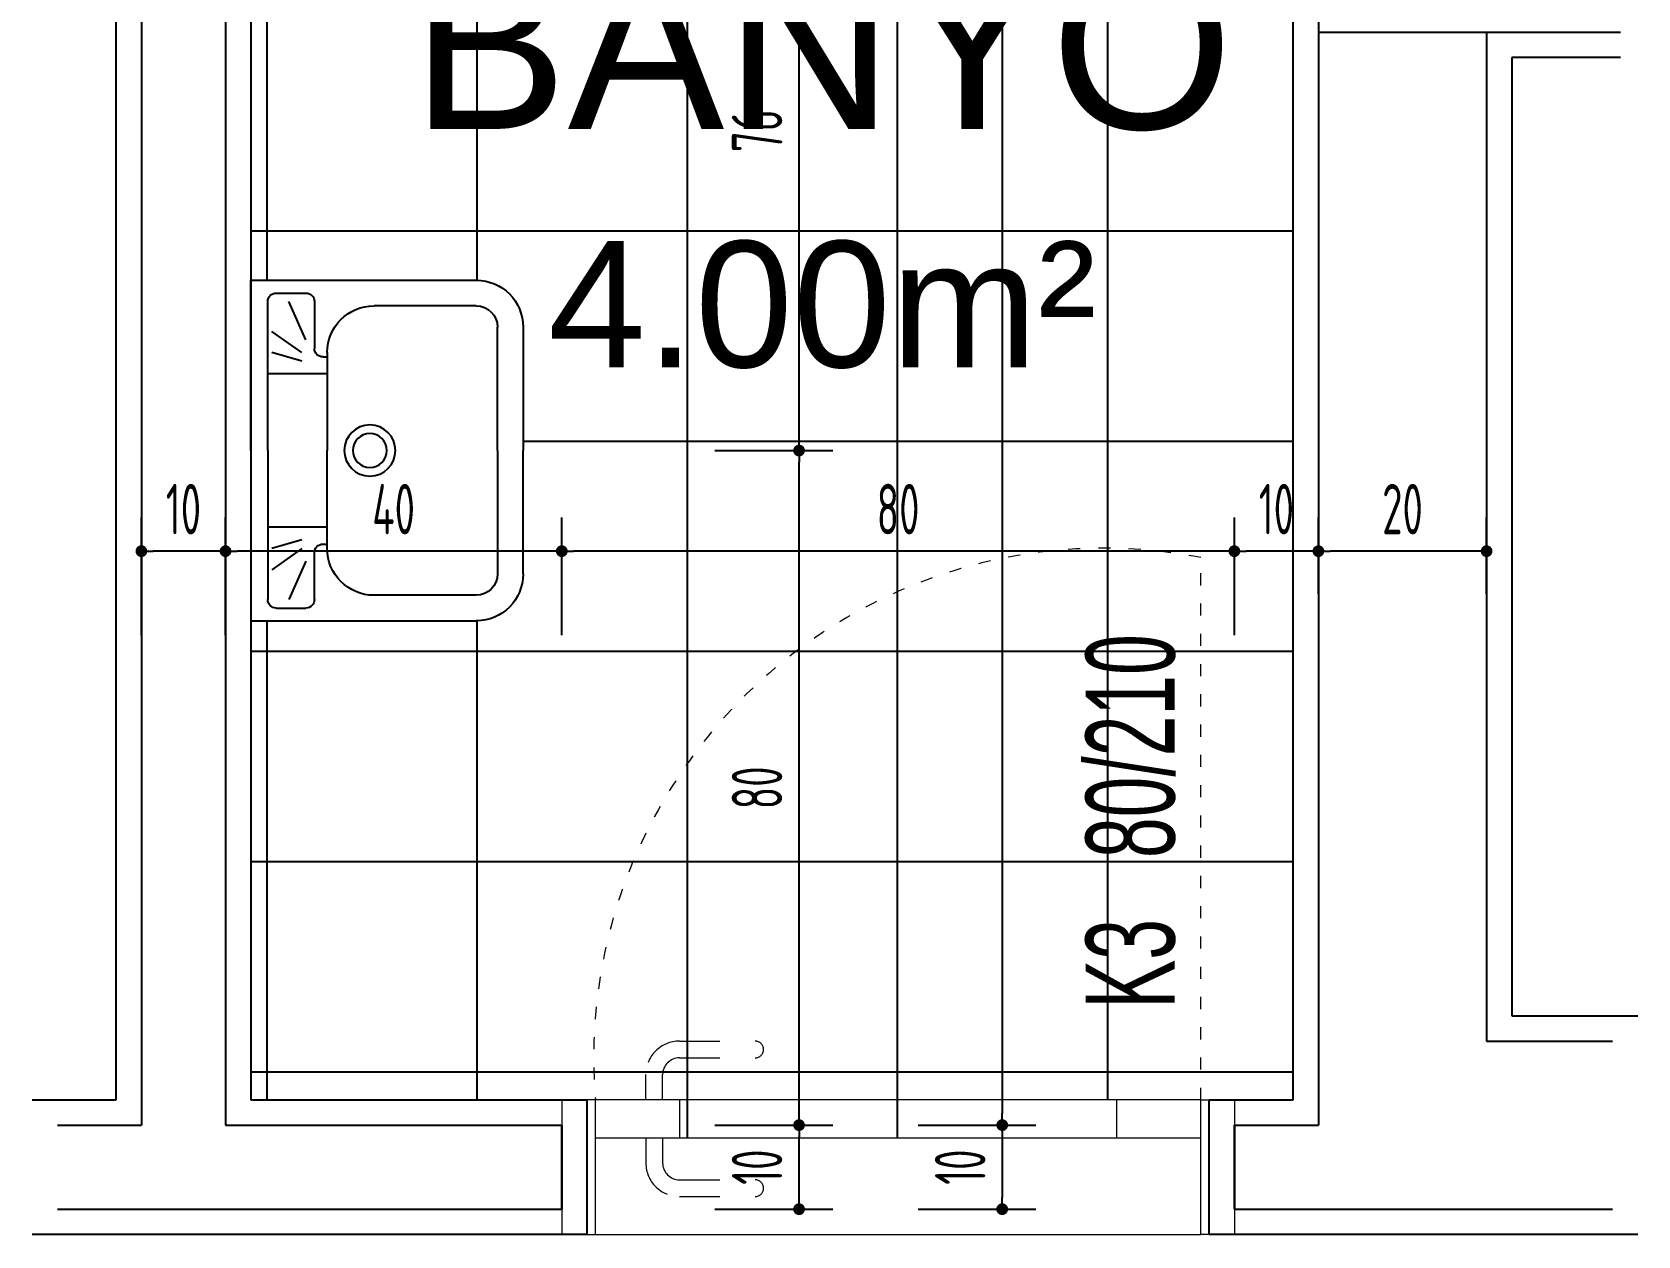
# Model space of a CAD drawing. Extents: x 41749 to 92598, y -24291 to 29432.
# Drawn here: x 89355.7 to 89833.2, y -22728.1 to -22370.2 of the extents above; entities that cross this region are included whole.
import ezdxf

# ---------------------------------------------------------------- set-up
doc = ezdxf.new("R2010")
doc.units = 0
doc.header["$MEASUREMENT"] = 0
doc.header["$PDMODE"] = 3
doc.linetypes.add('ACAD_ISO03W100', pattern=[30, 12, -18])
doc.layers.get('0').update_dxf_attribs({"linetype": 'CONTINUOUS'})
doc.layers.get('Defpoints').update_dxf_attribs({"linetype": 'CONTINUOUS'})
for name, color, linetype in [('DUVAR', 6, 'CONTINUOUS'), ('İÇ ÖLÇÜ', 95, 'CONTINUOUS'), ('KOLON', 5, 'CONTINUOUS'), ('MAHAL', 21, 'CONTINUOUS'), ('SIVA', 7, 'CONTINUOUS'), ('tar', 12, 'CONTINUOUS'), ('tefriş', 12, 'CONTINUOUS'), ('YAZI', 7, 'CONTINUOUS')]:
    doc.layers.add(name, color=color, linetype=linetype)
for name, color, linetype, lineweight in [('KAPI-ACILIM1', 13, 'ACAD_ISO03W100', 20), ('KAPI-ACILIM11', 13, 'ACAD_ISO03W100', 20), ('KAPI-GOR', 153, 'CONTINUOUS', 15), ('KAPI-KASA', 34, 'CONTINUOUS', 20)]:
    doc.layers.add(name, color=color, linetype=linetype, lineweight=lineweight)
doc.styles.add('mahal', font='arial.ttf', dxfattribs={"height": 70})
doc.styles.add('OLCU', font='isocpeur.ttf', dxfattribs={"width": 0.59})
doc.dimstyles.new('OLCU3', dxfattribs={"dimscale": 0.5, "dimtxt": 30, "dimasz": 7, "dimexe": 20, "dimexo": 0, "dimgap": 10, "dimtad": 1, "dimdec": 4, "dimrnd": 0.5, "dimdsep": 46, "dimtxsty": 'OLCU', "dimblk1": 'DOT', "dimblk2": 'DOT', "dimsah": 1, "dimcen": 0.09, "dimclrt": 4, "dimadec": 0, "dimazin": 0, "dimtfac": 1, "dimtdec": 4, "dimtix": 1, "dimtmove": 2, "dimatfit": 3, "dimfxl": 0, "dimtolj": 1, "dimtzin": 0, "dimarcsym": 0})

# ---------------------------------------------------------------- blocks, each defined once
blk = doc.blocks.new('lav1')
at = {"layer": 'tefriş', "linetype": 'Continuous'}
for p, q in [((135822.88, 93902.3), (135822.88, 93869.18)), ((135847.88, 93902.3), (135822.88, 93902.3)), ((135847.88, 93902.3), (135872.88, 93902.3)), ((135872.88, 93902.3), (135872.88, 93869.18)), ((135847.88, 93899.8), (135826.01, 93899.8)), ((135833.51, 93894.8), (135830.38, 93899.18)), ((135834.76, 93894.8), (135833.51, 93899.18)), ((135836.63, 93891.05), (135836.63, 93899.8)), ((135847.88, 93899.8), (135869.76, 93899.8)), ((135859.13, 93891.05), (135859.13, 93899.8)), ((135861.01, 93894.8), (135862.26, 93899.18)), ((135862.26, 93894.8), (135865.38, 93899.18)), ((135824.76, 93898.55), (135824.76, 93894.18)), ((135831.63, 93894.18), (135826.01, 93896.68)), ((135864.13, 93894.18), (135869.76, 93896.68)), ((135871.01, 93898.55), (135871.01, 93894.18)), ((135826.01, 93892.93), (135832.88, 93892.93)), ((135869.76, 93892.93), (135862.88, 93892.93)), ((135833.51, 93891.05), (135847.88, 93891.05)), ((135834.13, 93891.68), (135834.13, 93891.05)), ((135862.26, 93891.05), (135847.88, 93891.05)), ((135861.63, 93891.68), (135861.63, 93891.05)), ((135826.63, 93869.18), (135826.63, 93884.18)), ((135869.13, 93869.18), (135869.13, 93884.18)), ((135847.88, 93866.05), (135829.76, 93866.05)), ((135847.88, 93866.05), (135866.01, 93866.05)), ((135829.76, 93862.3), (135847.88, 93862.3)), ((135866.01, 93862.3), (135847.88, 93862.3))]:
    blk.add_line(p, q, dxfattribs=at)
for radius in [3.75, 2.5]:
    blk.add_circle((135847.88, 93884.8), radius, dxfattribs=at)
for centre, radius, start, end in [((135826.01, 93898.55), 1.25, 90, 180), ((135869.76, 93898.55), 1.25, 0, 90), ((135826.01, 93894.18), 1.25, 180, 270), ((135832.88, 93891.68), 1.25, 0, 90), ((135862.88, 93891.68), 1.25, 90, 180), ((135869.76, 93894.18), 1.25, 270, 0), ((135833.51, 93884.18), 6.88, 90, 180), ((135862.26, 93884.18), 6.88, 0, 90), ((135829.76, 93869.18), 6.88, 180, 270), ((135829.76, 93869.18), 3.12, 180, 270), ((135866.01, 93869.18), 6.88, 270, 0), ((135866.01, 93869.18), 3.12, 270, 0)]:
    blk.add_arc(centre, radius, start, end, dxfattribs=at)
blk = doc.blocks.new('DOT')
at = {"color": 0, "linetype": 'ByBlock'}
blk.add_line((-0.5, 0), (-1, 0), dxfattribs=at)
at = {"color": 0, "linetype": 'ByBlock', "const_width": 0.5}
blk.add_lwpolyline([(-0.25, 0, 1), (0.25, 0, 1)], format="xyb", close=True, dxfattribs=at)
blk = doc.blocks.new('*D2650')
at = {"layer": 'Defpoints', "color": 0, "transparency": 16777216}
for p in [(89738.16, -22524.51), (89738.16, -22537.18), (89788.16, -22537.18)]:
    blk.add_point(p, dxfattribs=at)
at = {"layer": 'İÇ ÖLÇÜ', "color": 0, "lineweight": -2, "transparency": 16777216}
for p, q in [((89738.16, -22537.18), (89738.16, -22514.51)), ((89788.16, -22537.18), (89788.16, -22514.51)), ((89784.66, -22524.51), (89741.66, -22524.51))]:
    blk.add_line(p, q, dxfattribs=at)
at = {"layer": 'İÇ ÖLÇÜ', "color": 0, "lineweight": -2, "transparency": 16777216, "xscale": 3.5, "yscale": 3.5, "zscale": 3.5, "rotation": 180}
blk.add_blockref('DOT', (89738.16, -22524.51), dxfattribs=at)
at = {"layer": 'İÇ ÖLÇÜ', "color": 0, "lineweight": -2, "transparency": 16777216, "xscale": 3.5, "yscale": 3.5, "zscale": 3.5}
blk.add_blockref('DOT', (89788.16, -22524.51), dxfattribs=at)
at = {"layer": 'İÇ ÖLÇÜ', "color": 4, "transparency": 16777216, "insert": (89763.16, -22512.01), "char_height": 15, "attachment_point": 5, "style": 'OLCU'}
blk.add_mtext('\\A1;20', dxfattribs=at)
blk = doc.blocks.new('*D2651')
at = {"layer": 'Defpoints', "color": 0, "transparency": 16777216}
for p in [(89713.16, -22524.51), (89738.16, -22537.18), (89713.16, -22720.17)]:
    blk.add_point(p, dxfattribs=at)
at = {"layer": 'İÇ ÖLÇÜ', "color": 0, "lineweight": -2, "transparency": 16777216}
for p, q in [((89713.16, -22549.51), (89713.16, -22514.51)), ((89738.16, -22537.18), (89738.16, -22514.51)), ((89734.66, -22524.51), (89716.66, -22524.51))]:
    blk.add_line(p, q, dxfattribs=at)
at = {"layer": 'İÇ ÖLÇÜ', "color": 0, "lineweight": -2, "transparency": 16777216, "xscale": 3.5, "yscale": 3.5, "zscale": 3.5, "rotation": 180}
blk.add_blockref('DOT', (89713.16, -22524.51), dxfattribs=at)
at = {"layer": 'İÇ ÖLÇÜ', "color": 0, "lineweight": -2, "transparency": 16777216, "xscale": 3.5, "yscale": 3.5, "zscale": 3.5}
blk.add_blockref('DOT', (89738.16, -22524.51), dxfattribs=at)
at = {"layer": 'İÇ ÖLÇÜ', "color": 4, "transparency": 16777216, "insert": (89725.66, -22512.01), "char_height": 15, "attachment_point": 5, "style": 'OLCU'}
blk.add_mtext('\\A1;10', dxfattribs=at)
blk = doc.blocks.new('*D2652')
at = {"layer": 'Defpoints', "color": 0, "transparency": 16777216}
for p in [(89513.16, -22524.51), (89513.16, -22707.67), (89713.16, -22720.17)]:
    blk.add_point(p, dxfattribs=at)
at = {"layer": 'İÇ ÖLÇÜ', "color": 0, "lineweight": -2, "transparency": 16777216}
for p, q in [((89513.16, -22549.51), (89513.16, -22514.51)), ((89713.16, -22549.51), (89713.16, -22514.51)), ((89709.66, -22524.51), (89516.66, -22524.51))]:
    blk.add_line(p, q, dxfattribs=at)
at = {"layer": 'İÇ ÖLÇÜ', "color": 0, "lineweight": -2, "transparency": 16777216, "xscale": 3.5, "yscale": 3.5, "zscale": 3.5, "rotation": 180}
blk.add_blockref('DOT', (89513.16, -22524.51), dxfattribs=at)
at = {"layer": 'İÇ ÖLÇÜ', "color": 0, "lineweight": -2, "transparency": 16777216, "xscale": 3.5, "yscale": 3.5, "zscale": 3.5}
blk.add_blockref('DOT', (89713.16, -22524.51), dxfattribs=at)
at = {"layer": 'İÇ ÖLÇÜ', "color": 4, "transparency": 16777216, "insert": (89613.16, -22512.01), "char_height": 15, "attachment_point": 5, "style": 'OLCU'}
blk.add_mtext('\\A1;80', dxfattribs=at)
blk = doc.blocks.new('*D2653')
at = {"layer": 'Defpoints', "color": 0, "transparency": 16777216}
for p in [(89413.16, -22524.51), (89413.16, -22667.66), (89513.16, -22707.67)]:
    blk.add_point(p, dxfattribs=at)
at = {"layer": 'İÇ ÖLÇÜ', "color": 0, "lineweight": -2, "transparency": 16777216}
for p, q in [((89413.16, -22549.51), (89413.16, -22514.51)), ((89513.16, -22549.51), (89513.16, -22514.51)), ((89509.66, -22524.51), (89416.66, -22524.51))]:
    blk.add_line(p, q, dxfattribs=at)
at = {"layer": 'İÇ ÖLÇÜ', "color": 0, "lineweight": -2, "transparency": 16777216, "xscale": 3.5, "yscale": 3.5, "zscale": 3.5, "rotation": 180}
blk.add_blockref('DOT', (89413.16, -22524.51), dxfattribs=at)
at = {"layer": 'İÇ ÖLÇÜ', "color": 0, "lineweight": -2, "transparency": 16777216, "xscale": 3.5, "yscale": 3.5, "zscale": 3.5}
blk.add_blockref('DOT', (89513.16, -22524.51), dxfattribs=at)
at = {"layer": 'İÇ ÖLÇÜ', "color": 4, "transparency": 16777216, "insert": (89463.16, -22512.01), "char_height": 15, "attachment_point": 5, "style": 'OLCU'}
blk.add_mtext('\\A1;40', dxfattribs=at)
blk = doc.blocks.new('*D2654')
at = {"layer": 'Defpoints', "color": 0, "transparency": 16777216}
for p in [(89388.16, -22524.51), (89388.16, -22667.66), (89413.16, -22667.66)]:
    blk.add_point(p, dxfattribs=at)
at = {"layer": 'İÇ ÖLÇÜ', "color": 0, "lineweight": -2, "transparency": 16777216}
for p, q in [((89388.16, -22549.51), (89388.16, -22514.51)), ((89413.16, -22549.51), (89413.16, -22514.51)), ((89409.66, -22524.51), (89391.66, -22524.51))]:
    blk.add_line(p, q, dxfattribs=at)
at = {"layer": 'İÇ ÖLÇÜ', "color": 0, "lineweight": -2, "transparency": 16777216, "xscale": 3.5, "yscale": 3.5, "zscale": 3.5, "rotation": 180}
blk.add_blockref('DOT', (89388.16, -22524.51), dxfattribs=at)
at = {"layer": 'İÇ ÖLÇÜ', "color": 0, "lineweight": -2, "transparency": 16777216, "xscale": 3.5, "yscale": 3.5, "zscale": 3.5}
blk.add_blockref('DOT', (89413.16, -22524.51), dxfattribs=at)
at = {"layer": 'İÇ ÖLÇÜ', "color": 4, "transparency": 16777216, "insert": (89400.66, -22512.01), "char_height": 15, "attachment_point": 5, "style": 'OLCU'}
blk.add_mtext('\\A1;10', dxfattribs=at)
blk = doc.blocks.new('*D2665')
at = {"layer": 'Defpoints', "color": 0, "transparency": 16777216}
for p in [(89707.6, -21920.17), (89485.77, -22695.17), (89644.13, -22695.17)]:
    blk.add_point(p, dxfattribs=at)
at = {"layer": 'İÇ ÖLÇÜ', "color": 0, "lineweight": -2, "transparency": 16777216}
for p, q in [((89669.13, -21920.17), (89634.13, -21920.17)), ((89644.13, -21923.67), (89644.13, -22691.67)), ((89619.13, -22695.17), (89654.13, -22695.17))]:
    blk.add_line(p, q, dxfattribs=at)
at = {"layer": 'İÇ ÖLÇÜ', "color": 0, "lineweight": -2, "transparency": 16777216, "xscale": 3.5, "yscale": 3.5, "zscale": 3.5}
for p, rotation in [((89644.13, -21920.17), 90), ((89644.13, -22695.17), 270)]:
    blk.add_blockref('DOT', p, dxfattribs=dict(at, rotation=rotation))
at = {"layer": 'İÇ ÖLÇÜ', "color": 4, "transparency": 16777216, "insert": (89631.63, -22307.67), "char_height": 15, "attachment_point": 5, "rotation": 90, "style": 'OLCU'}
blk.add_mtext('\\A1;310', dxfattribs=at)
blk = doc.blocks.new('*D2666')
at = {"layer": 'Defpoints', "color": 0, "transparency": 16777216}
for p in [(89485.77, -22695.17), (89485.77, -22720.17), (89644.13, -22720.17)]:
    blk.add_point(p, dxfattribs=at)
at = {"layer": 'İÇ ÖLÇÜ', "color": 0, "lineweight": -2, "transparency": 16777216}
for p, q in [((89619.13, -22695.17), (89654.13, -22695.17)), ((89644.13, -22698.67), (89644.13, -22716.67)), ((89619.13, -22720.17), (89654.13, -22720.17))]:
    blk.add_line(p, q, dxfattribs=at)
at = {"layer": 'İÇ ÖLÇÜ', "color": 0, "lineweight": -2, "transparency": 16777216, "xscale": 3.5, "yscale": 3.5, "zscale": 3.5}
for p, rotation in [((89644.13, -22695.17), 90), ((89644.13, -22720.17), 270)]:
    blk.add_blockref('DOT', p, dxfattribs=dict(at, rotation=rotation))
at = {"layer": 'İÇ ÖLÇÜ', "color": 4, "transparency": 16777216, "insert": (89631.63, -22707.67), "char_height": 15, "attachment_point": 5, "rotation": 90, "style": 'OLCU'}
blk.add_mtext('\\A1;10', dxfattribs=at)
blk = doc.blocks.new('*D2695')
at = {"layer": 'Defpoints', "color": 0, "transparency": 16777216}
for p in [(89493.99, -22695.17), (89583.72, -22695.17), (89493.99, -22720.17)]:
    blk.add_point(p, dxfattribs=at)
at = {"layer": 'İÇ ÖLÇÜ', "color": 0, "lineweight": -2, "transparency": 16777216}
for p, q in [((89558.72, -22695.17), (89593.72, -22695.17)), ((89583.72, -22716.67), (89583.72, -22698.67)), ((89558.72, -22720.17), (89593.72, -22720.17))]:
    blk.add_line(p, q, dxfattribs=at)
at = {"layer": 'İÇ ÖLÇÜ', "color": 0, "lineweight": -2, "transparency": 16777216, "xscale": 3.5, "yscale": 3.5, "zscale": 3.5}
for p, rotation in [((89583.72, -22695.17), 90), ((89583.72, -22720.17), 270)]:
    blk.add_blockref('DOT', p, dxfattribs=dict(at, rotation=rotation))
at = {"layer": 'İÇ ÖLÇÜ', "color": 4, "transparency": 16777216, "insert": (89571.22, -22707.67), "char_height": 15, "attachment_point": 5, "rotation": 90, "style": 'OLCU'}
blk.add_mtext('\\A1;10', dxfattribs=at)
blk = doc.blocks.new('*D2696')
at = {"layer": 'Defpoints', "color": 0, "transparency": 16777216}
for p in [(89456.09, -22494.59), (89583.72, -22494.59), (89493.99, -22695.17)]:
    blk.add_point(p, dxfattribs=at)
at = {"layer": 'İÇ ÖLÇÜ', "color": 0, "lineweight": -2, "transparency": 16777216}
for p, q in [((89558.72, -22494.59), (89593.72, -22494.59)), ((89583.72, -22691.67), (89583.72, -22498.09)), ((89558.72, -22695.17), (89593.72, -22695.17))]:
    blk.add_line(p, q, dxfattribs=at)
at = {"layer": 'İÇ ÖLÇÜ', "color": 0, "lineweight": -2, "transparency": 16777216, "xscale": 3.5, "yscale": 3.5, "zscale": 3.5}
for p, rotation in [((89583.72, -22494.59), 90), ((89583.72, -22695.17), 270)]:
    blk.add_blockref('DOT', p, dxfattribs=dict(at, rotation=rotation))
at = {"layer": 'İÇ ÖLÇÜ', "color": 4, "transparency": 16777216, "insert": (89571.22, -22594.88), "char_height": 15, "attachment_point": 5, "rotation": 90, "style": 'OLCU'}
blk.add_mtext('\\A1;80', dxfattribs=at)
blk = doc.blocks.new('*D2697')
at = {"layer": 'Defpoints', "color": 0, "transparency": 16777216}
for p in [(89446.98, -22304.47), (89583.72, -22304.47), (89456.09, -22494.59)]:
    blk.add_point(p, dxfattribs=at)
at = {"layer": 'İÇ ÖLÇÜ', "color": 0, "lineweight": -2, "transparency": 16777216}
for p, q in [((89558.72, -22304.47), (89593.72, -22304.47)), ((89583.72, -22491.09), (89583.72, -22307.97)), ((89558.72, -22494.59), (89593.72, -22494.59))]:
    blk.add_line(p, q, dxfattribs=at)
at = {"layer": 'İÇ ÖLÇÜ', "color": 0, "lineweight": -2, "transparency": 16777216, "xscale": 3.5, "yscale": 3.5, "zscale": 3.5}
for p, rotation in [((89583.72, -22304.47), 90), ((89583.72, -22494.59), 270)]:
    blk.add_blockref('DOT', p, dxfattribs=dict(at, rotation=rotation))
at = {"layer": 'İÇ ÖLÇÜ', "color": 4, "transparency": 16777216, "insert": (89571.22, -22399.53), "char_height": 15, "attachment_point": 5, "rotation": 90, "style": 'OLCU'}
blk.add_mtext('\\A1;76', dxfattribs=at)

msp = doc.modelspace()

# ---------------------------------------------------------------- hatches: boundary and pattern name
at = {"layer": 'tar'}
h = msp.add_hatch(dxfattribs=at)
h.set_pattern_fill('ANSI37', color=256, scale=500, angle=45, style=0)
h.set_pattern_definition([(90, (-51012, 33883.18), (-62.5, 1e-14), []), (180, (-51012, 33883.18), (-1e-14, -62.5), [])])
edge = h.paths.add_edge_path()
edge.add_arc((89670.82161, -21940.16953), 12.5, 145.9814005, 180, ccw=False)
edge.add_line((89660.46091, -21933.17626), (89660.46091, -21927.66953))
edge.add_line((89660.46091, -21927.66953), (89598.18792, -21927.66953))
edge.add_ellipse((89597.28082, -21931.04453), major_axis=(-2.38649, 2.38649), ratio=1, start_angle=225, end_angle=314.9987241, ccw=False)
edge.add_line((89600.65582, -21931.04453), (89600.65582, -22104.29453))
edge.add_ellipse((89597.28082, -22104.29453), major_axis=(-2.38649, 2.38649), ratio=1, start_angle=135, end_angle=225, ccw=False)
edge.add_line((89597.28082, -22107.66953), (89420.65582, -22107.66953))
edge.add_line((89420.65582, -22107.66953), (89420.65582, -22164.54301))
edge.add_line((89420.65582, -22164.54301), (89660.46091, -22164.54301))
edge.add_line((89660.46091, -22164.54301), (89660.46091, -22025.98832))
edge.add_arc((89670.82161, -22018.99504), 12.5, 180, 214.0185995, ccw=False)
edge.add_line((89658.32161, -22018.99504), (89658.32161, -21940.16953))
h.paths.add_polyline_path([(89730.65582, -22018.99504, -0.414213563), (89718.15582, -22031.49504), (89670.82161, -22031.49504, -0.249241804), (89660.46091, -22025.98832), (89660.46091, -22164.54301), (89730.65582, -22164.54301)])
h.paths.add_polyline_path([(89730.65582, -22164.54301), (89660.46091, -22164.54301), (89660.46091, -22524.26657, -0.070848561), (89703.15582, -22526.41945), (89703.15582, -22687.66945), (89713.15582, -22687.66945), (89713.15582, -22687.66953), (89730.65582, -22687.66953)])
edge = h.paths.add_edge_path(flags=16)
edge.add_ellipse((89463.93837, -22334.28944), major_axis=(-3.57973, 3.57973), ratio=1, start_angle=188.366997, end_angle=239.5064, ccw=False)
edge.add_ellipse((89512.51144, -22198.15841), major_axis=(-100.23239, 100.23239), ratio=1, start_angle=117.2472755, end_angle=122.7049214, ccw=False)
edge.add_ellipse((89579.18456, -22304.47091), major_axis=(-80.59514, 80.59514), ratio=1, start_angle=45, end_angle=59.5064, ccw=False)
h.paths.add_polyline_path([(89660.46091, -22524.26657, 0.411575342), (89523.15582, -22687.66945), (89523.15582, -22698.91945), (89660.46091, -22698.91945)])
h.paths.add_polyline_path([(89703.15582, -22526.41945, 0.070848561), (89660.46091, -22524.26657), (89660.46091, -22687.66945), (89703.15582, -22687.66945)], flags=17)
h.paths.add_polyline_path([(89603.58932, -21991.04622), (89648.88932, -21991.04622), (89648.88932, -22047.29622), (89603.58932, -22047.29622)], flags=24)
h.paths.add_polyline_path([(89547.47457, -22064.37934), (89603.83707, -22064.37934), (89603.83707, -22120.62934), (89547.47457, -22120.62934)], flags=25)
h.paths.add_polyline_path([(89705.21832, -22465.13747), (89746.09332, -22465.13747), (89746.09332, -22521.38747), (89705.21832, -22521.38747)], flags=9)
h.paths.add_polyline_path([(89459.93676, -22335.90023), (89721.22598, -22335.90023), (89721.22598, -22483.4133), (89459.93676, -22483.4133)], flags=9)
h.paths.add_polyline_path([(89590.50582, -22465.13747), (89635.80582, -22465.13747), (89635.80582, -22521.38747), (89590.50582, -22521.38747)], flags=24)
h.paths.add_polyline_path([(89584.75945, -22335.85078), (89584.75945, -22279.48828), (89641.00945, -22279.48828), (89641.00945, -22335.85078)], flags=24)
h.paths.add_polyline_path([(89414.01429, -22162.21302), (89485.43823, -22162.21302), (89485.43823, -22198.95873), (89414.01429, -22198.95873)], flags=9)
h.paths.add_polyline_path([(89584.75945, -22728.10703), (89584.75945, -22687.23203), (89641.00945, -22687.23203), (89641.00945, -22728.10703)], flags=9)
h.paths.add_polyline_path([(89662.10333, -22665.78937), (89662.10333, -22543.91861), (89702.62175, -22543.91861), (89702.62175, -22665.78937)], flags=24)
edge = h.paths.add_edge_path()
edge.add_line((89572.28071, -22364.25724), (89420.65582, -22364.25724))
edge.add_line((89420.65582, -22364.25724), (89420.65582, -22443.96191))
edge.add_line((89420.65582, -22443.96191), (89487.728, -22443.96191))
edge.add_line((89487.728, -22443.96191), (89488.06966, -22443.9661))
edge.add_line((89488.06966, -22443.9661), (89488.41112, -22443.97868))
edge.add_line((89488.41112, -22443.97868), (89488.75216, -22443.99963))
edge.add_line((89488.75216, -22443.99963), (89489.09259, -22444.02895))
edge.add_line((89489.09259, -22444.02895), (89489.43219, -22444.06661))
edge.add_line((89489.43219, -22444.06661), (89489.77077, -22444.11259))
edge.add_line((89489.77077, -22444.11259), (89490.10811, -22444.16687))
edge.add_line((89490.10811, -22444.16687), (89490.44403, -22444.22941))
edge.add_line((89490.44403, -22444.22941), (89490.7783, -22444.30018))
edge.add_line((89490.7783, -22444.30018), (89491.11074, -22444.37913))
edge.add_line((89491.11074, -22444.37913), (89491.44115, -22444.46621))
edge.add_line((89491.44115, -22444.46621), (89491.76931, -22444.56138))
edge.add_line((89491.76931, -22444.56138), (89492.09504, -22444.66457))
edge.add_line((89492.09504, -22444.66457), (89492.41814, -22444.77572))
edge.add_line((89492.41814, -22444.77572), (89492.73842, -22444.89477))
edge.add_line((89492.73842, -22444.89477), (89493.05568, -22445.02165))
edge.add_line((89493.05568, -22445.02165), (89493.36972, -22445.15627))
edge.add_line((89493.36972, -22445.15627), (89493.68037, -22445.29856))
edge.add_line((89493.68037, -22445.29856), (89493.98744, -22445.44843))
edge.add_line((89493.98744, -22445.44843), (89494.29073, -22445.60579))
edge.add_line((89494.29073, -22445.60579), (89494.59007, -22445.77054))
edge.add_line((89494.59007, -22445.77054), (89494.88528, -22445.94259))
edge.add_line((89494.88528, -22445.94259), (89495.17617, -22446.12184))
edge.add_line((89495.17617, -22446.12184), (89495.46258, -22446.30817))
edge.add_line((89495.46258, -22446.30817), (89495.74433, -22446.50147))
edge.add_line((89495.74433, -22446.50147), (89496.02126, -22446.70163))
edge.add_line((89496.02126, -22446.70163), (89496.29318, -22446.90852))
edge.add_line((89496.29318, -22446.90852), (89496.55995, -22447.12203))
edge.add_line((89496.55995, -22447.12203), (89496.8214, -22447.34202))
edge.add_line((89496.8214, -22447.34202), (89497.07736, -22447.56835))
edge.add_line((89497.07736, -22447.56835), (89497.3277, -22447.80091))
edge.add_line((89497.3277, -22447.80091), (89497.57226, -22448.03953))
edge.add_line((89497.57226, -22448.03953), (89497.81088, -22448.28409))
edge.add_line((89497.81088, -22448.28409), (89498.04343, -22448.53442))
edge.add_line((89498.04343, -22448.53442), (89498.26977, -22448.79039))
edge.add_line((89498.26977, -22448.79039), (89498.48976, -22449.05184))
edge.add_line((89498.48976, -22449.05184), (89498.70327, -22449.31861))
edge.add_line((89498.70327, -22449.31861), (89498.91016, -22449.59053))
edge.add_line((89498.91016, -22449.59053), (89499.11032, -22449.86745))
edge.add_line((89499.11032, -22449.86745), (89499.30362, -22450.1492))
edge.add_line((89499.30362, -22450.1492), (89499.48995, -22450.43561))
edge.add_line((89499.48995, -22450.43561), (89499.6692, -22450.72651))
edge.add_line((89499.6692, -22450.72651), (89499.84125, -22451.02172))
edge.add_line((89499.84125, -22451.02172), (89500.006, -22451.32106))
edge.add_line((89500.006, -22451.32106), (89500.16336, -22451.62435))
edge.add_line((89500.16336, -22451.62435), (89500.31323, -22451.93141))
edge.add_line((89500.31323, -22451.93141), (89500.45552, -22452.24206))
edge.add_line((89500.45552, -22452.24206), (89500.59014, -22452.55611))
edge.add_line((89500.59014, -22452.55611), (89500.71701, -22452.87337))
edge.add_line((89500.71701, -22452.87337), (89500.83606, -22453.19365))
edge.add_line((89500.83606, -22453.19365), (89500.94722, -22453.51675))
edge.add_line((89500.94722, -22453.51675), (89501.05041, -22453.84248))
edge.add_line((89501.05041, -22453.84248), (89501.14557, -22454.17064))
edge.add_line((89501.14557, -22454.17064), (89501.23266, -22454.50104))
edge.add_line((89501.23266, -22454.50104), (89501.31161, -22454.83348))
edge.add_line((89501.31161, -22454.83348), (89501.38237, -22455.16776))
edge.add_line((89501.38237, -22455.16776), (89501.44492, -22455.50367))
edge.add_line((89501.44492, -22455.50367), (89501.4992, -22455.84102))
edge.add_line((89501.4992, -22455.84102), (89501.54518, -22456.1796))
edge.add_line((89501.54518, -22456.1796), (89501.58284, -22456.5192))
edge.add_line((89501.58284, -22456.5192), (89501.61216, -22456.85963))
edge.add_line((89501.61216, -22456.85963), (89501.63311, -22457.20067))
edge.add_line((89501.63311, -22457.20067), (89501.64569, -22457.54212))
edge.add_line((89501.64569, -22457.54212), (89501.64988, -22457.88378))
edge.add_line((89501.64988, -22457.88378), (89501.64988, -22531.29003))
edge.add_line((89501.64988, -22531.29003), (89501.64569, -22531.63169))
edge.add_line((89501.64569, -22531.63169), (89501.63311, -22531.97315))
edge.add_line((89501.63311, -22531.97315), (89501.61216, -22532.31419))
edge.add_line((89501.61216, -22532.31419), (89501.58284, -22532.65462))
edge.add_line((89501.58284, -22532.65462), (89501.54518, -22532.99422))
edge.add_line((89501.54518, -22532.99422), (89501.4992, -22533.3328))
edge.add_line((89501.4992, -22533.3328), (89501.44492, -22533.67014))
edge.add_line((89501.44492, -22533.67014), (89501.38237, -22534.00606))
edge.add_line((89501.38237, -22534.00606), (89501.31161, -22534.34033))
edge.add_line((89501.31161, -22534.34033), (89501.23266, -22534.67277))
edge.add_line((89501.23266, -22534.67277), (89501.14557, -22535.00318))
edge.add_line((89501.14557, -22535.00318), (89501.05041, -22535.33134))
edge.add_line((89501.05041, -22535.33134), (89500.94722, -22535.65707))
edge.add_line((89500.94722, -22535.65707), (89500.83606, -22535.98017))
edge.add_line((89500.83606, -22535.98017), (89500.71701, -22536.30045))
edge.add_line((89500.71701, -22536.30045), (89500.59014, -22536.6177))
edge.add_line((89500.59014, -22536.6177), (89500.45552, -22536.93175))
edge.add_line((89500.45552, -22536.93175), (89500.31323, -22537.2424))
edge.add_line((89500.31323, -22537.2424), (89500.16336, -22537.54947))
edge.add_line((89500.16336, -22537.54947), (89500.006, -22537.85276))
edge.add_line((89500.006, -22537.85276), (89499.84125, -22538.1521))
edge.add_line((89499.84125, -22538.1521), (89499.6692, -22538.44731))
edge.add_line((89499.6692, -22538.44731), (89499.48995, -22538.7382))
edge.add_line((89499.48995, -22538.7382), (89499.30362, -22539.02461))
edge.add_line((89499.30362, -22539.02461), (89499.11032, -22539.30636))
edge.add_line((89499.11032, -22539.30636), (89498.91016, -22539.58328))
edge.add_line((89498.91016, -22539.58328), (89498.70327, -22539.85521))
edge.add_line((89498.70327, -22539.85521), (89498.48976, -22540.12198))
edge.add_line((89498.48976, -22540.12198), (89498.26977, -22540.38342))
edge.add_line((89498.26977, -22540.38342), (89498.04343, -22540.63939))
edge.add_line((89498.04343, -22540.63939), (89497.81088, -22540.88973))
edge.add_line((89497.81088, -22540.88973), (89497.57226, -22541.13429))
edge.add_line((89497.57226, -22541.13429), (89497.3277, -22541.37291))
edge.add_line((89497.3277, -22541.37291), (89497.07736, -22541.60546))
edge.add_line((89497.07736, -22541.60546), (89496.8214, -22541.8318))
edge.add_line((89496.8214, -22541.8318), (89496.55995, -22542.05179))
edge.add_line((89496.55995, -22542.05179), (89496.29318, -22542.26529))
edge.add_line((89496.29318, -22542.26529), (89496.02126, -22542.47219))
edge.add_line((89496.02126, -22542.47219), (89495.74433, -22542.67235))
edge.add_line((89495.74433, -22542.67235), (89495.46258, -22542.86565))
edge.add_line((89495.46258, -22542.86565), (89495.17617, -22543.05198))
edge.add_line((89495.17617, -22543.05198), (89494.88528, -22543.23122))
edge.add_line((89494.88528, -22543.23122), (89494.59007, -22543.40328))
edge.add_line((89494.59007, -22543.40328), (89494.29073, -22543.56803))
edge.add_line((89494.29073, -22543.56803), (89493.98744, -22543.72539))
edge.add_line((89493.98744, -22543.72539), (89493.68037, -22543.87526))
edge.add_line((89493.68037, -22543.87526), (89493.36972, -22544.01755))
edge.add_line((89493.36972, -22544.01755), (89493.05568, -22544.15217))
edge.add_line((89493.05568, -22544.15217), (89492.73842, -22544.27904))
edge.add_line((89492.73842, -22544.27904), (89492.41814, -22544.39809))
edge.add_line((89492.41814, -22544.39809), (89492.09504, -22544.50925))
edge.add_line((89492.09504, -22544.50925), (89491.76931, -22544.61244))
edge.add_line((89491.76931, -22544.61244), (89491.44115, -22544.7076))
edge.add_line((89491.44115, -22544.7076), (89491.11074, -22544.79469))
edge.add_line((89491.11074, -22544.79469), (89490.7783, -22544.87364))
edge.add_line((89490.7783, -22544.87364), (89490.44403, -22544.9444))
edge.add_line((89490.44403, -22544.9444), (89490.10811, -22545.00695))
edge.add_line((89490.10811, -22545.00695), (89489.77077, -22545.06123))
edge.add_line((89489.77077, -22545.06123), (89489.43219, -22545.10721))
edge.add_line((89489.43219, -22545.10721), (89489.09259, -22545.14487))
edge.add_line((89489.09259, -22545.14487), (89488.75216, -22545.17419))
edge.add_line((89488.75216, -22545.17419), (89488.41112, -22545.19514))
edge.add_line((89488.41112, -22545.19514), (89488.06966, -22545.20772))
edge.add_line((89488.06966, -22545.20772), (89487.728, -22545.21191))
edge.add_line((89487.728, -22545.21191), (89420.65582, -22545.21191))
edge.add_line((89420.65582, -22545.21191), (89420.65582, -22687.66953))
edge.add_line((89420.65582, -22687.66953), (89513.15582, -22687.66953))
edge.add_line((89513.15582, -22687.66953), (89513.15582, -22687.66945))
edge.add_line((89513.15582, -22687.66945), (89523.15582, -22687.66945))
edge.add_arc((89674.24975, -22675.24232), 151.60412, 95.2184314, 184.7018617, ccw=False)
edge.add_line((89660.46091, -22524.26657), (89660.46091, -22164.54301))
edge.add_line((89660.46091, -22164.54301), (89420.65582, -22164.54301))
edge.add_line((89420.65582, -22164.54301), (89420.65582, -22192.39293))
edge.add_line((89420.65582, -22192.39293), (89426.9667, -22198.70381))
edge.add_line((89426.9667, -22198.70381), (89451.9667, -22198.70381))
edge.add_line((89451.9667, -22198.70381), (89451.9667, -22223.70381))
edge.add_line((89451.9667, -22223.70381), (89426.9667, -22223.70381))
edge.add_line((89426.9667, -22223.70381), (89420.65582, -22230.01469))
edge.add_line((89420.65582, -22230.01469), (89572.28071, -22230.01469))
edge.add_line((89572.28071, -22230.01469), (89572.28071, -22364.25724))

# ---------------------------------------------------------------- linework, layer by layer
at = {"layer": 'DUVAR'}
for p, q in [((89388.15582, -21920.16953), (89388.15582, -22695.16953)), ((89413.15582, -21920.16953), (89413.15582, -22695.16953)), ((89738.15582, -22007.66953), (89738.15582, -22695.16953)), ((89788.15582, -22370.16953), (89827.94436, -22370.16953)), ((89788.15582, -22370.16953), (89788.15582, -22670.16953)), ((89788.15582, -22670.16953), (89825.65582, -22670.16953)), ((89363.15582, -22695.16953), (89388.15582, -22695.16953)), ((89413.15582, -22695.16953), (89513.15582, -22695.16953)), ((89513.14732, -22720.16945), (89513.14732, -22695.16945)), ((89513.15582, -22695.16945), (89513.15582, -22720.16945)), ((89513.15582, -22695.16945), (89513.15582, -22720.16945)), ((89513.15582, -22695.16945), (89513.15582, -22720.16945)), ((89513.15582, -22720.16945), (89513.15582, -22695.16945)), ((89513.15582, -22720.16945), (89513.15582, -22695.16945)), ((89513.15582, -22695.16945), (89513.15582, -22720.16945)), ((89513.15582, -22695.16945), (89513.15582, -22720.16945)), ((89513.15582, -22720.16945), (89513.15582, -22695.16945)), ((89513.15582, -22695.16945), (89513.15582, -22720.16945)), ((89513.15582, -22720.16953), (89513.15582, -22695.16953)), ((89713.15582, -22720.16945), (89713.15582, -22695.16945)), ((89713.15582, -22695.16945), (89713.15582, -22720.16945)), ((89713.15582, -22695.16945), (89713.15582, -22720.16945)), ((89713.15582, -22695.16945), (89713.15582, -22720.16945)), ((89713.15582, -22720.16945), (89713.15582, -22695.16945)), ((89713.15582, -22695.16945), (89713.15582, -22720.16945)), ((89713.15582, -22720.16945), (89713.15582, -22695.16945)), ((89713.15582, -22695.16945), (89713.15582, -22720.16945)), ((89713.15582, -22695.16945), (89713.15582, -22720.16945)), ((89713.15582, -22695.16945), (89713.15582, -22720.16945)), ((89713.15582, -22720.16945), (89713.15582, -22695.16945)), ((89713.15582, -22720.16945), (89713.15582, -22695.16945)), ((89713.15582, -22695.16953), (89738.15582, -22695.16953)), ((89713.15582, -22720.16953), (89713.15582, -22695.16953)), ((89363.15582, -22720.16953), (89513.15582, -22720.16953)), ((89713.15582, -22720.16953), (89825.65582, -22720.16953))]:
    msp.add_line(p, q, dxfattribs=at)
at = {"layer": 'KAPI-ACILIM1', "ltscale": 0.3}
msp.add_line((89703.15582, -22687.66945), (89703.15582, -22526.41945), dxfattribs=at)
msp.add_arc((89674.24975, -22675.24232), 151.60412, 79.0082237, 184.7018617, dxfattribs=at)
at = {"layer": 'KAPI-ACILIM11'}
for p, q in [((89548.15582, -22670.16945), (89570.65582, -22670.16945)), ((89548.15582, -22675.16945), (89570.65582, -22675.16945)), ((89538.15582, -22687.66945), (89538.15582, -22680.16945)), ((89543.15582, -22687.66945), (89543.15582, -22680.16945)), ((89538.15582, -22698.91945), (89538.15582, -22706.41945)), ((89543.15582, -22698.91945), (89543.15582, -22706.41945)), ((89548.15582, -22711.41945), (89570.65582, -22711.41945)), ((89548.15582, -22716.41945), (89570.65582, -22716.41945))]:
    msp.add_line(p, q, dxfattribs=at)
for centre, radius, start, end in [((89548.15582, -22680.16945), 10, 90, 180), ((89570.65582, -22672.66945), 2.5, 270, 90), ((89548.15582, -22680.16945), 5, 90, 180), ((89548.15582, -22706.41945), 10, 180, 270), ((89548.15582, -22706.41945), 5, 180, 270), ((89570.65582, -22713.91945), 2.5, 270, 90)]:
    msp.add_arc(centre, radius, start, end, dxfattribs=at)
at = {"layer": 'KAPI-GOR'}
msp.add_line((89523.15582, -22727.66945), (89703.15582, -22727.66945), dxfattribs=at)
at = {"layer": 'KAPI-KASA'}
for p, q in [((89703.15582, -22687.66945), (89523.15582, -22687.66945)), ((89548.15582, -22687.66945), (89548.15582, -22698.91945)), ((89678.15582, -22687.66945), (89678.15582, -22698.91945)), ((89523.15582, -22698.91945), (89703.15582, -22698.91945))]:
    msp.add_line(p, q, dxfattribs=at)
for points in [[(89523.15582, -22687.66945), (89513.15582, -22687.66945), (89513.15582, -22727.66945), (89523.15582, -22727.66945), (89523.15582, -22687.66945)], [(89703.15582, -22687.66945), (89713.15582, -22687.66945), (89713.15582, -22727.66945), (89703.15582, -22727.66945), (89703.15582, -22687.66945)]]:
    msp.add_lwpolyline(points, close=True, dxfattribs=at)
at = {"layer": 'KOLON'}
for p, q in [((89738.15582, -21857.66954), (89738.15582, -22370.16953)), ((89738.15582, -22370.16953), (89788.15582, -22370.16953))]:
    msp.add_line(p, q, dxfattribs=at)
at = {"layer": 'SIVA'}
for p, q in [((89380.65582, -22687.66953), (89380.65582, -21927.66953)), ((89420.65582, -21927.66953), (89420.65582, -22687.66953)), ((89730.65582, -22687.66953), (89730.65582, -21927.66953)), ((89827.94436, -22377.66953), (89795.65582, -22377.66953)), ((89795.65582, -22377.66953), (89795.65582, -22662.66953)), ((89795.65582, -22662.66953), (89833.15582, -22662.66953)), ((89355.65582, -22687.66953), (89380.65582, -22687.66953)), ((89420.65582, -22687.66953), (89520.65582, -22687.66953)), ((89520.65582, -22687.66953), (89520.65582, -22727.66953)), ((89705.65582, -22714.2968), (89705.65582, -22687.66953)), ((89705.65582, -22687.66953), (89730.65582, -22687.66953)), ((89705.65582, -22727.66953), (89705.65582, -22695.1242)), ((89713.15582, -22695.16945), (89713.15582, -22720.16945)), ((89713.15582, -22695.16953), (89713.15582, -22695.16945)), ((89713.15582, -22695.16953), (89713.15582, -22695.16945)), ((89713.15582, -22695.16945), (89713.15582, -22720.16945)), ((89713.15582, -22720.16953), (89713.15582, -22695.16953)), ((89713.15582, -22720.16953), (89713.15582, -22695.16953)), ((89713.15582, -22720.16945), (89713.15582, -22720.16953)), ((89713.15582, -22720.16945), (89713.15582, -22720.16953)), ((89520.65582, -22727.66953), (89355.65582, -22727.66953)), ((89833.15582, -22727.66953), (89705.65582, -22727.66953))]:
    msp.add_line(p, q, dxfattribs=at)

# ---------------------------------------------------------------- block references
at = {"layer": 'tefriş', "linetype": 'Continuous', "xscale": -2.024999999994179, "yscale": 2.024999999994179, "zscale": 2.025, "rotation": 90}
msp.add_blockref('lav1', (279572.808, 252597.37651), dxfattribs=at)

# ---------------------------------------------------------------- texts
at = {"layer": 'MAHAL', "insert": (89590.58137, -22409.65676), "char_height": 50, "width": 795.74, "attachment_point": 5, "style": 'mahal'}
msp.add_mtext('BANYO\\P{\\H0.75x;4.00m²}', dxfattribs=at)
at = {"layer": 'YAZI', "insert": (89682.36254, -22604.85399), "char_height": 26.4, "width": 459.37584, "attachment_point": 5, "rotation": 90, "style": 'OLCU'}
msp.add_mtext('{\\fArial|b0|i0|c162|p34;K3   80/210}', dxfattribs=at)

# ---------------------------------------------------------------- dimensions: what is measured, and where the dimension line sits
at = {"layer": 'İÇ ÖLÇÜ'}
for base, p1, p2, picture, middle in [((89644.13445, -22695.16953), (89707.597, -21920.16953), (89485.7744, -22695.16953), '*D2665', (89631.63445, -22307.66953)), ((89583.72426, -22304.47091), (89456.08738, -22494.58691), (89446.98082, -22304.47091), '*D2697', (89571.22426, -22399.52891)), ((89583.72426, -22494.58691), (89493.99157, -22695.16953), (89456.08738, -22494.58691), '*D2696', (89571.22426, -22594.87822)), ((89644.13445, -22720.16953), (89485.7744, -22695.16953), (89485.7744, -22720.16953), '*D2666', (89631.63445, -22707.66953)), ((89583.72426, -22695.16953), (89493.99157, -22720.16953), (89493.99157, -22695.16953), '*D2695', (89571.22426, -22707.66953))]:
    dim = msp.add_linear_dim(base=base, p1=p1, p2=p2, angle=90, dimstyle='OLCU3', override={"dimlfac": 0.4}, dxfattribs=at)
    dim.commit()
    dim.dimension.update_dxf_attribs({"geometry": picture, "text_midpoint": middle})
for base, p1, p2, picture, middle in [((89388.15582, -22524.51247), (89413.15582, -22667.65561), (89388.15582, -22667.65561), '*D2654', (89400.65582, -22512.01247)), ((89413.15582, -22524.51247), (89513.15582, -22707.66953), (89413.15582, -22667.65561), '*D2653', (89463.15582, -22512.01247)), ((89513.15582, -22524.51247), (89713.15582, -22720.16945), (89513.15582, -22707.66953), '*D2652', (89613.15582, -22512.01247)), ((89713.15582, -22524.51247), (89738.15582, -22537.18303), (89713.15582, -22720.16945), '*D2651', (89725.65582, -22512.01247)), ((89738.15582, -22524.51247), (89788.15582, -22537.18303), (89738.15582, -22537.18303), '*D2650', (89763.15582, -22512.01247))]:
    dim = msp.add_linear_dim(base=base, p1=p1, p2=p2, dimstyle='OLCU3', override={"dimlfac": 0.4}, dxfattribs=at)
    dim.commit()
    dim.dimension.update_dxf_attribs({"geometry": picture, "text_midpoint": middle})

doc.saveas('drawing.dxf')
